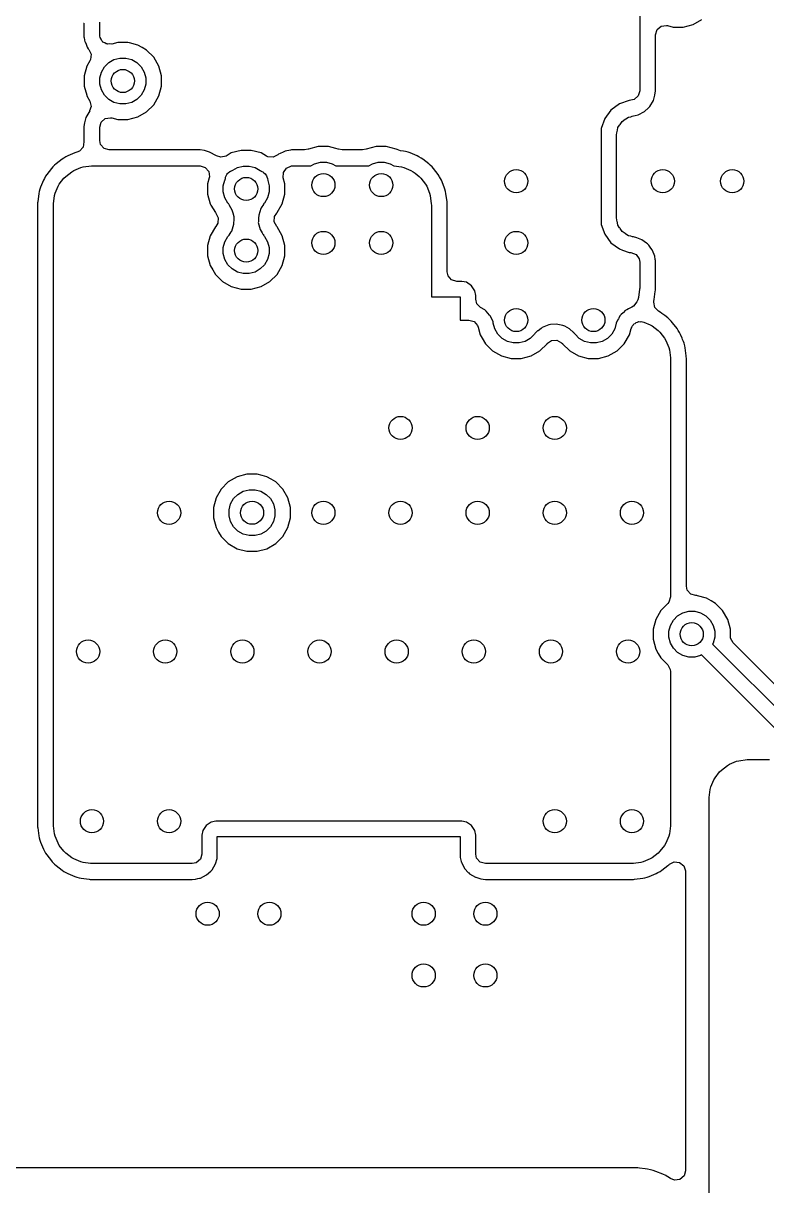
# Model space of a CAD drawing. Extents: x 2.65 to 6.49, y -4.64 to -1.62.
# Drawn here: x 4.65 to 5.029, y -3.296 to -2.703 of the extents above; entities that cross this region are included whole.
import ezdxf

# ---------------------------------------------------------------- set-up
doc = ezdxf.new("R2010")
doc.units = 0
doc.header["$MEASUREMENT"] = 0
doc.layers.add('BLACK', color=7, linetype='CONTINUOUS')

msp = doc.modelspace()

# ---------------------------------------------------------------- linework, layer by layer
at = {"layer": 'BLACK', "linetype": 'CONTINUOUS'}
for p, q in [((4.96457, -2.68771), (4.96457, -2.73728)), ((4.99186, -2.7034), (4.99635, -2.70081)), ((4.68075, -2.70268), (4.68082, -2.70283)), ((4.68082, -2.70283), (4.68089, -2.70363)), ((4.68089, -2.70363), (4.68089, -2.70869)), ((4.68898, -2.70869), (4.68898, -2.70224)), ((4.97266, -2.70869), (4.97343, -2.70606)), ((4.97343, -2.70606), (4.97551, -2.70425)), ((4.97551, -2.70425), (4.97823, -2.70386)), ((4.97823, -2.70386), (4.9788, -2.70398)), ((4.9788, -2.70398), (4.98166, -2.70474)), ((4.98166, -2.70474), (4.98166, -2.70474)), ((4.98166, -2.70474), (4.98685, -2.70474)), ((4.98685, -2.70474), (4.99186, -2.7034)), ((4.98685, -2.70474), (4.98685, -2.70474)), ((4.6809, -2.70919), (4.68088, -2.70924)), ((4.68088, -2.70924), (4.68089, -2.7093)), ((4.68089, -2.70869), (4.6809, -2.70912)), ((4.68089, -2.7093), (4.68093, -2.70971)), ((4.6809, -2.70912), (4.6809, -2.70919)), ((4.68093, -2.70971), (4.68093, -2.70975)), ((4.68093, -2.70975), (4.68093, -2.70975)), ((4.68093, -2.70975), (4.68094, -2.70976)), ((4.68094, -2.70976), (4.68102, -2.71018)), ((4.68102, -2.71018), (4.68117, -2.71121)), ((4.68117, -2.71121), (4.68126, -2.71146)), ((4.68126, -2.71146), (4.68148, -2.71206)), ((4.68148, -2.71206), (4.68157, -2.71245)), ((4.68157, -2.71245), (4.68165, -2.71262)), ((4.68165, -2.71262), (4.68169, -2.71261)), ((4.68169, -2.71261), (4.68203, -2.71354)), ((4.68901, -2.70927), (4.68898, -2.70869)), ((4.68908, -2.70944), (4.68901, -2.70927)), ((4.68917, -2.71006), (4.68908, -2.70944)), ((4.68971, -2.71089), (4.68917, -2.71006)), ((4.69009, -2.71179), (4.68971, -2.71089)), ((4.69044, -2.71203), (4.69009, -2.71179)), ((4.69066, -2.71238), (4.69044, -2.71203)), ((4.69156, -2.71278), (4.69066, -2.71238)), ((4.69819, -2.71258), (4.69512, -2.7134)), ((4.70338, -2.71258), (4.69819, -2.71258)), ((4.70415, -2.71278), (4.70338, -2.71258)), ((4.97266, -2.73728), (4.97266, -2.70869)), ((4.68203, -2.71354), (4.68203, -2.71354)), ((4.68203, -2.71354), (4.68237, -2.71444)), ((4.68237, -2.71444), (4.68244, -2.71458)), ((4.68244, -2.71458), (4.68264, -2.71494)), ((4.68264, -2.71494), (4.68266, -2.71498)), ((4.68266, -2.71498), (4.6831, -2.71586)), ((4.6831, -2.71586), (4.6831, -2.71586)), ((4.6831, -2.71586), (4.68336, -2.71614)), ((4.68336, -2.71614), (4.6846, -2.7186)), ((4.6846, -2.7186), (4.68431, -2.72133)), ((4.69237, -2.71334), (4.69156, -2.71278)), ((4.69279, -2.71335), (4.69237, -2.71334)), ((4.69316, -2.71352), (4.69279, -2.71335)), ((4.69414, -2.71338), (4.69316, -2.71352)), ((4.69512, -2.7134), (4.69414, -2.71338)), ((4.70839, -2.71392), (4.70415, -2.71278)), ((4.71064, -2.71522), (4.70839, -2.71392)), ((4.71289, -2.71652), (4.71064, -2.71522)), ((4.71656, -2.72018), (4.71289, -2.71652)), ((4.68402, -2.72191), (4.68243, -2.72468)), ((4.68431, -2.72133), (4.68402, -2.72191)), ((4.69142, -2.72509), (4.6936, -2.72291)), ((4.6936, -2.72291), (4.69627, -2.72137)), ((4.69627, -2.72137), (4.69925, -2.72057)), ((4.69925, -2.72057), (4.70233, -2.72057)), ((4.70233, -2.72057), (4.70531, -2.72137)), ((4.70531, -2.72137), (4.70798, -2.72291)), ((4.70798, -2.72291), (4.71016, -2.72509)), ((4.71915, -2.72468), (4.71656, -2.72018)), ((4.68243, -2.72468), (4.68108, -2.72969)), ((4.68108, -2.72969), (4.68108, -2.73488)), ((4.68243, -2.72468), (4.68243, -2.72468)), ((4.68243, -2.72468), (4.68243, -2.72468)), ((4.68243, -2.72468), (4.68243, -2.72468)), ((4.68908, -2.73074), (4.68988, -2.72776)), ((4.68988, -2.72776), (4.69142, -2.72509)), ((4.71016, -2.72509), (4.7117, -2.72776)), ((4.7117, -2.72776), (4.7125, -2.73074)), ((4.72049, -2.72969), (4.71915, -2.72468)), ((4.72049, -2.73488), (4.72049, -2.72969)), ((4.68108, -2.73488), (4.68234, -2.73956)), ((4.68908, -2.73383), (4.68908, -2.73074)), ((4.68988, -2.7368), (4.68908, -2.73383)), ((4.7125, -2.73383), (4.7117, -2.7368)), ((4.7125, -2.73074), (4.7125, -2.73383)), ((4.71915, -2.73989), (4.72049, -2.73488)), ((4.68234, -2.73956), (4.68243, -2.73989)), ((4.68243, -2.73989), (4.68243, -2.73989)), ((4.68243, -2.73989), (4.68397, -2.74257)), ((4.69142, -2.73947), (4.68988, -2.7368)), ((4.6936, -2.74165), (4.69142, -2.73947)), ((4.69627, -2.7432), (4.6936, -2.74165)), ((4.70798, -2.74165), (4.70531, -2.7432)), ((4.71016, -2.73947), (4.70798, -2.74165)), ((4.7117, -2.7368), (4.71016, -2.73947)), ((4.71656, -2.74438), (4.71915, -2.73989)), ((4.95926, -2.74222), (4.95422, -2.74398)), ((4.96014, -2.74214), (4.95926, -2.74222)), ((4.95926, -2.74222), (4.95926, -2.74222)), ((4.96171, -2.74172), (4.96014, -2.74214)), ((4.96379, -2.73992), (4.96171, -2.74172)), ((4.96457, -2.73728), (4.96379, -2.73992)), ((4.9698, -2.74534), (4.97155, -2.74219)), ((4.97155, -2.74219), (4.97233, -2.73956)), ((4.97233, -2.73956), (4.97266, -2.73728)), ((4.68392, -2.74751), (4.68199, -2.75096)), ((4.68462, -2.74525), (4.68385, -2.74748)), ((4.68385, -2.74748), (4.68392, -2.74751)), ((4.68397, -2.74257), (4.68462, -2.74525)), ((4.69925, -2.74399), (4.69627, -2.7432)), ((4.70233, -2.74399), (4.69925, -2.74399)), ((4.70531, -2.7432), (4.70233, -2.74399)), ((4.70839, -2.75065), (4.71289, -2.74805)), ((4.71289, -2.74805), (4.71656, -2.74438)), ((4.94992, -2.74716), (4.94674, -2.75146)), ((4.95422, -2.74398), (4.94992, -2.74716)), ((4.95422, -2.74398), (4.95422, -2.74398)), ((4.96383, -2.74952), (4.96701, -2.74783)), ((4.96701, -2.74783), (4.96909, -2.74603)), ((4.96909, -2.74603), (4.9698, -2.74534)), ((4.68121, -2.7536), (4.68093, -2.75558)), ((4.68199, -2.75096), (4.68121, -2.7536)), ((4.68121, -2.7536), (4.68121, -2.7536)), ((4.68121, -2.7536), (4.68121, -2.7536)), ((4.68199, -2.75096), (4.68199, -2.75096)), ((4.68898, -2.75588), (4.68975, -2.75324)), ((4.68975, -2.75324), (4.69183, -2.75144)), ((4.69183, -2.75144), (4.69455, -2.75105)), ((4.69455, -2.75105), (4.69512, -2.75116)), ((4.69512, -2.75116), (4.69819, -2.75199)), ((4.69819, -2.75199), (4.69819, -2.75199)), ((4.69819, -2.75199), (4.70338, -2.75199)), ((4.70338, -2.75199), (4.70839, -2.75065)), ((4.70338, -2.75199), (4.70338, -2.75199)), ((4.94674, -2.75146), (4.94497, -2.75651)), ((4.94674, -2.75146), (4.94674, -2.75146)), ((4.95461, -2.75443), (4.95564, -2.75288)), ((4.95564, -2.75288), (4.95718, -2.75185)), ((4.95718, -2.75185), (4.95745, -2.75166)), ((4.95745, -2.75166), (4.95758, -2.75159)), ((4.95758, -2.75159), (4.95883, -2.75075)), ((4.95883, -2.75075), (4.9601, -2.7505)), ((4.9601, -2.7505), (4.96069, -2.75029)), ((4.96069, -2.75029), (4.96144, -2.75009)), ((4.96144, -2.75009), (4.96223, -2.74995)), ((4.96223, -2.74995), (4.9638, -2.74953)), ((4.9638, -2.74953), (4.96383, -2.74952)), ((4.68093, -2.75558), (4.68089, -2.75588)), ((4.68089, -2.75588), (4.68089, -2.76262)), ((4.68898, -2.76262), (4.68898, -2.75588)), ((4.94497, -2.75651), (4.94486, -2.75771)), ((4.94486, -2.75771), (4.94486, -2.8043)), ((4.94497, -2.75651), (4.94497, -2.75651)), ((4.95276, -2.75984), (4.95296, -2.7588)), ((4.95276, -2.80217), (4.95276, -2.75984)), ((4.95296, -2.75878), (4.95323, -2.75742)), ((4.95296, -2.7588), (4.95296, -2.75878)), ((4.95323, -2.75742), (4.95325, -2.75735)), ((4.95325, -2.75735), (4.95351, -2.75608)), ((4.95351, -2.75608), (4.95434, -2.75482)), ((4.95434, -2.75482), (4.95441, -2.75469)), ((4.95441, -2.75469), (4.95461, -2.75443)), ((4.68097, -2.76342), (4.68048, -2.76613)), ((4.68089, -2.76262), (4.68097, -2.76342)), ((4.68942, -2.76465), (4.68898, -2.76262)), ((4.69122, -2.76673), (4.68942, -2.76465)), ((4.80056, -2.76573), (4.79554, -2.76707)), ((4.80574, -2.76573), (4.80056, -2.76573)), ((4.80946, -2.76673), (4.80574, -2.76573)), ((4.83008, -2.76573), (4.82507, -2.76707)), ((4.83527, -2.76573), (4.83008, -2.76573)), ((4.84028, -2.76707), (4.83527, -2.76573)), ((4.67064, -2.77161), (4.66976, -2.7722)), ((4.67174, -2.77098), (4.67064, -2.77161)), ((4.67175, -2.77098), (4.67174, -2.77098)), ((4.67269, -2.77051), (4.67175, -2.77098)), ((4.67625, -2.76903), (4.67269, -2.77051)), ((4.67726, -2.76869), (4.67625, -2.76903)), ((4.67738, -2.76866), (4.67726, -2.76869)), ((4.67726, -2.76869), (4.67726, -2.76869)), ((4.67861, -2.76814), (4.67738, -2.76866)), ((4.68048, -2.76613), (4.67861, -2.76814)), ((4.69386, -2.7675), (4.69122, -2.76673)), ((4.74018, -2.7675), (4.69386, -2.7675)), ((4.74246, -2.76783), (4.74018, -2.7675)), ((4.7451, -2.7686), (4.74246, -2.76783)), ((4.74246, -2.76783), (4.74246, -2.76783)), ((4.74246, -2.76783), (4.74246, -2.76783)), ((4.74855, -2.77053), (4.7451, -2.7686)), ((4.7451, -2.7686), (4.7451, -2.7686)), ((4.74859, -2.77046), (4.74855, -2.77053)), ((4.75082, -2.77124), (4.74859, -2.77046)), ((4.75349, -2.77059), (4.75082, -2.77124)), ((4.75617, -2.76904), (4.75349, -2.77059)), ((4.76119, -2.7677), (4.75617, -2.76904)), ((4.75617, -2.76904), (4.75617, -2.76904)), ((4.75617, -2.76904), (4.75617, -2.76904)), ((4.75617, -2.76904), (4.75617, -2.76904)), ((4.76637, -2.7677), (4.76119, -2.7677)), ((4.77139, -2.76904), (4.76637, -2.7677)), ((4.77415, -2.77063), (4.77139, -2.76904)), ((4.77139, -2.76904), (4.77139, -2.76904)), ((4.77473, -2.77092), (4.77415, -2.77063)), ((4.77746, -2.77121), (4.77473, -2.77092)), ((4.77992, -2.76997), (4.77746, -2.77121)), ((4.7802, -2.76972), (4.77992, -2.76997)), ((4.78022, -2.76971), (4.7802, -2.76972)), ((4.78108, -2.76927), (4.78022, -2.76971)), ((4.78264, -2.7686), (4.78108, -2.76927)), ((4.78108, -2.76927), (4.78108, -2.76927)), ((4.78108, -2.76927), (4.78108, -2.76927)), ((4.78361, -2.76819), (4.78264, -2.7686)), ((4.78632, -2.76755), (4.78361, -2.76819)), ((4.78361, -2.76819), (4.78361, -2.76819)), ((4.78361, -2.76819), (4.78361, -2.76819)), ((4.7869, -2.76751), (4.78632, -2.76755)), ((4.78735, -2.7675), (4.7869, -2.76751)), ((4.78738, -2.7675), (4.78735, -2.7675)), ((4.79354, -2.7675), (4.78738, -2.7675)), ((4.79541, -2.76713), (4.79354, -2.7675)), ((4.79554, -2.76707), (4.79541, -2.76713)), ((4.81076, -2.76707), (4.80946, -2.76673)), ((4.81089, -2.76713), (4.81076, -2.76707)), ((4.81276, -2.7675), (4.81089, -2.76713)), ((4.82307, -2.7675), (4.81276, -2.7675)), ((4.82493, -2.76713), (4.82307, -2.7675)), ((4.82507, -2.76707), (4.82493, -2.76713)), ((4.84075, -2.76734), (4.84028, -2.76707)), ((4.84028, -2.76707), (4.84028, -2.76707)), ((4.84028, -2.76707), (4.84028, -2.76707)), ((4.84028, -2.76707), (4.84028, -2.76707)), ((4.84255, -2.76795), (4.84075, -2.76734)), ((4.8441, -2.76816), (4.84255, -2.76795)), ((4.84513, -2.76836), (4.8441, -2.76816)), ((4.84636, -2.76869), (4.84513, -2.76836)), ((4.84637, -2.76869), (4.84636, -2.76869)), ((4.84737, -2.76903), (4.84637, -2.76869)), ((4.85093, -2.77051), (4.84737, -2.76903)), ((4.85188, -2.77097), (4.85093, -2.77051)), ((4.85093, -2.77051), (4.85093, -2.77051)), ((4.85188, -2.77098), (4.85188, -2.77097)), ((4.85298, -2.77161), (4.85188, -2.77098)), ((4.85386, -2.7722), (4.85298, -2.77161)), ((4.85298, -2.77161), (4.85298, -2.77161)), ((4.85298, -2.77161), (4.85298, -2.77161)), ((4.66431, -2.77694), (4.66196, -2.78)), ((4.66501, -2.77614), (4.66431, -2.77694)), ((4.66431, -2.77694), (4.66431, -2.77694)), ((4.66591, -2.77524), (4.66501, -2.77614)), ((4.6667, -2.77455), (4.66591, -2.77524)), ((4.66976, -2.7722), (4.6667, -2.77455)), ((4.6667, -2.77455), (4.6667, -2.77455)), ((4.66976, -2.7722), (4.66976, -2.7722)), ((4.67469, -2.77862), (4.67579, -2.77798)), ((4.67579, -2.77798), (4.67935, -2.77651)), ((4.67935, -2.77651), (4.68058, -2.77618)), ((4.68058, -2.77618), (4.68472, -2.77563)), ((4.68472, -2.77563), (4.68536, -2.77559)), ((4.68536, -2.77559), (4.74018, -2.77559)), ((4.74018, -2.77559), (4.74282, -2.77637)), ((4.74282, -2.77637), (4.74462, -2.77844)), ((4.75586, -2.77827), (4.75691, -2.77785)), ((4.75691, -2.77785), (4.75926, -2.77649)), ((4.75926, -2.77649), (4.76224, -2.77569)), ((4.76224, -2.77569), (4.76532, -2.77569)), ((4.76532, -2.77569), (4.7683, -2.77649)), ((4.7683, -2.77649), (4.77097, -2.77803)), ((4.78273, -2.77899), (4.78427, -2.77671)), ((4.78427, -2.77671), (4.7868, -2.77563)), ((4.7868, -2.77563), (4.78738, -2.77559)), ((4.78738, -2.77559), (4.79678, -2.77559)), ((4.79678, -2.77559), (4.79863, -2.77452)), ((4.79863, -2.77452), (4.80161, -2.77372)), ((4.80161, -2.77372), (4.80469, -2.77372)), ((4.80469, -2.77372), (4.80767, -2.77452)), ((4.80767, -2.77452), (4.80952, -2.77559)), ((4.80952, -2.77559), (4.8263, -2.77559)), ((4.8263, -2.77559), (4.82816, -2.77452)), ((4.82816, -2.77452), (4.83114, -2.77372)), ((4.83114, -2.77372), (4.83422, -2.77372)), ((4.83422, -2.77372), (4.8372, -2.77452)), ((4.8372, -2.77452), (4.83919, -2.77567)), ((4.83919, -2.77567), (4.84304, -2.77618)), ((4.84304, -2.77618), (4.84427, -2.77651)), ((4.84427, -2.77651), (4.84783, -2.77798)), ((4.84783, -2.77798), (4.84894, -2.77862)), ((4.85692, -2.77455), (4.85386, -2.7722)), ((4.85771, -2.77524), (4.85692, -2.77455)), ((4.85861, -2.77615), (4.85771, -2.77524)), ((4.85931, -2.77694), (4.85861, -2.77615)), ((4.86166, -2.78), (4.85931, -2.77694)), ((4.66027, -2.78293), (4.6588, -2.78649)), ((4.66074, -2.78198), (4.66027, -2.78293)), ((4.66138, -2.78088), (4.66074, -2.78198)), ((4.66196, -2.78), (4.66138, -2.78088)), ((4.66838, -2.78492), (4.67073, -2.78187)), ((4.67073, -2.78187), (4.67163, -2.78097)), ((4.67163, -2.78097), (4.67469, -2.77862)), ((4.7449, -2.78174), (4.74407, -2.78481)), ((4.74462, -2.77844), (4.74501, -2.78117)), ((4.74501, -2.78117), (4.7449, -2.78174)), ((4.75207, -2.78586), (4.75287, -2.78288)), ((4.75287, -2.78288), (4.75294, -2.78275)), ((4.75294, -2.78275), (4.75295, -2.78259)), ((4.75295, -2.78259), (4.75313, -2.78204)), ((4.75312, -2.78145), (4.75355, -2.78076)), ((4.75313, -2.78204), (4.75312, -2.78145)), ((4.75355, -2.78076), (4.7538, -2.77998)), ((4.7538, -2.77998), (4.75428, -2.77957)), ((4.75428, -2.77957), (4.75456, -2.77911)), ((4.75456, -2.77911), (4.75548, -2.77854)), ((4.75548, -2.77854), (4.75571, -2.77834)), ((4.75571, -2.77834), (4.75586, -2.77827)), ((4.77097, -2.77803), (4.77108, -2.77814)), ((4.77108, -2.77814), (4.77116, -2.77818)), ((4.77116, -2.77818), (4.77117, -2.77818)), ((4.77117, -2.77818), (4.77118, -2.77819)), ((4.77118, -2.77819), (4.77136, -2.77826)), ((4.77136, -2.77826), (4.77134, -2.77829)), ((4.77134, -2.77829), (4.77168, -2.77851)), ((4.77168, -2.77851), (4.77226, -2.77865)), ((4.77226, -2.77865), (4.77281, -2.77923)), ((4.77281, -2.77923), (4.77349, -2.77966)), ((4.77349, -2.77966), (4.77377, -2.78024)), ((4.77377, -2.78024), (4.77416, -2.78064)), ((4.77416, -2.78064), (4.77447, -2.78168)), ((4.77447, -2.78168), (4.77461, -2.78196)), ((4.77461, -2.78196), (4.77464, -2.78212)), ((4.77464, -2.78212), (4.77477, -2.78316)), ((4.77477, -2.78316), (4.77549, -2.78586)), ((4.78266, -2.78174), (4.78273, -2.77899)), ((4.78348, -2.78481), (4.78266, -2.78174)), ((4.84894, -2.77862), (4.84994, -2.77939)), ((4.84994, -2.77939), (4.85199, -2.78096)), ((4.85199, -2.78096), (4.85289, -2.78187)), ((4.85289, -2.78187), (4.85524, -2.78492)), ((4.86225, -2.78088), (4.86166, -2.78)), ((4.86166, -2.78), (4.86166, -2.78)), ((4.86246, -2.78125), (4.86225, -2.78088)), ((4.86288, -2.78198), (4.86246, -2.78125)), ((4.86335, -2.78293), (4.86288, -2.78198)), ((4.86288, -2.78198), (4.86288, -2.78198)), ((4.86288, -2.78198), (4.86288, -2.78198)), ((4.86483, -2.78649), (4.86335, -2.78293)), ((4.86335, -2.78293), (4.86335, -2.78293)), ((4.65792, -2.78976), (4.65737, -2.7939)), ((4.65813, -2.78872), (4.65792, -2.78976)), ((4.65792, -2.78976), (4.65792, -2.78976)), ((4.65846, -2.78749), (4.65813, -2.78872)), ((4.65813, -2.78872), (4.65813, -2.78872)), ((4.6588, -2.78649), (4.65846, -2.78749)), ((4.66594, -2.79082), (4.66627, -2.78959)), ((4.66627, -2.78959), (4.66775, -2.78603)), ((4.66775, -2.78603), (4.66838, -2.78492)), ((4.74407, -2.78481), (4.74407, -2.79)), ((4.75207, -2.78894), (4.75207, -2.78586)), ((4.75287, -2.79192), (4.75207, -2.78894)), ((4.77549, -2.78894), (4.77469, -2.79192)), ((4.77549, -2.78586), (4.77549, -2.78894)), ((4.78348, -2.79), (4.78348, -2.78481)), ((4.85524, -2.78492), (4.85588, -2.78603)), ((4.85588, -2.78603), (4.85735, -2.78959)), ((4.85735, -2.78959), (4.85768, -2.79082)), ((4.86517, -2.78749), (4.86483, -2.78649)), ((4.86483, -2.78649), (4.86483, -2.78649)), ((4.8655, -2.78872), (4.86517, -2.78749)), ((4.8657, -2.78976), (4.8655, -2.78872)), ((4.86625, -2.7939), (4.8657, -2.78976)), ((4.65728, -2.79507), (4.65726, -2.7956)), ((4.65726, -2.7956), (4.65726, -2.95119)), ((4.65732, -2.79443), (4.65728, -2.79507)), ((4.65736, -2.79406), (4.65732, -2.79443)), ((4.65737, -2.7939), (4.65736, -2.79406)), ((4.66535, -2.7956), (4.6654, -2.79496)), ((4.66535, -2.95012), (4.66535, -2.7956)), ((4.6654, -2.79496), (4.66594, -2.79082)), ((4.66594, -2.79082), (4.66594, -2.79082)), ((4.74407, -2.79), (4.74542, -2.79501)), ((4.74542, -2.79501), (4.74576, -2.7956)), ((4.74576, -2.7956), (4.74801, -2.7995)), ((4.75441, -2.79459), (4.75287, -2.79192)), ((4.75467, -2.79485), (4.75441, -2.79459)), ((4.75481, -2.7951), (4.75467, -2.79485)), ((4.75513, -2.79558), (4.75481, -2.7951)), ((4.75519, -2.79566), (4.75513, -2.79558)), ((4.75531, -2.79582), (4.75519, -2.79566)), ((4.77254, -2.79532), (4.77142, -2.79707)), ((4.77256, -2.7953), (4.77254, -2.79532)), ((4.7726, -2.79524), (4.77256, -2.7953)), ((4.77262, -2.79522), (4.7726, -2.79524)), ((4.77283, -2.79491), (4.77262, -2.79522)), ((4.77262, -2.79522), (4.77262, -2.79522)), ((4.77315, -2.79459), (4.77283, -2.79491)), ((4.77469, -2.79192), (4.77315, -2.79459)), ((4.77955, -2.7995), (4.78214, -2.79501)), ((4.78214, -2.79501), (4.78348, -2.79)), ((4.85768, -2.79082), (4.85823, -2.79496)), ((4.85823, -2.79496), (4.85827, -2.7956)), ((4.85827, -2.7956), (4.85827, -2.84252)), ((4.8663, -2.79443), (4.86625, -2.7939)), ((4.86634, -2.79507), (4.8663, -2.79443)), ((4.86636, -2.7956), (4.86634, -2.79507)), ((4.86636, -2.82974), (4.86636, -2.7956)), ((4.86636, -2.7956), (4.86636, -2.7956)), ((4.74801, -2.7995), (4.74801, -2.7995)), ((4.74801, -2.7995), (4.74821, -2.7997)), ((4.74821, -2.7997), (4.74953, -2.80211)), ((4.75663, -2.79823), (4.75531, -2.79582)), ((4.75706, -2.79976), (4.75663, -2.79823)), ((4.75663, -2.79823), (4.75663, -2.79823)), ((4.75663, -2.79823), (4.75663, -2.79823)), ((4.75761, -2.8017), (4.75706, -2.79976)), ((4.7576, -2.80269), (4.75761, -2.8017)), ((4.77016, -2.80087), (4.77006, -2.80227)), ((4.77121, -2.79742), (4.77016, -2.80087)), ((4.77142, -2.79707), (4.77121, -2.79742)), ((4.77121, -2.79742), (4.77121, -2.79742)), ((4.77803, -2.80419), (4.77823, -2.80144)), ((4.77823, -2.80144), (4.77935, -2.7997)), ((4.77935, -2.7997), (4.77955, -2.7995)), ((4.74801, -2.8068), (4.74542, -2.81129)), ((4.74821, -2.8066), (4.74801, -2.8068)), ((4.74801, -2.8068), (4.74801, -2.8068)), ((4.74933, -2.80486), (4.74821, -2.8066)), ((4.74953, -2.80211), (4.74933, -2.80486)), ((4.75635, -2.80888), (4.7574, -2.80543)), ((4.7574, -2.80543), (4.7576, -2.80269)), ((4.76996, -2.80421), (4.76995, -2.8046)), ((4.76995, -2.8046), (4.77093, -2.80806)), ((4.77006, -2.80227), (4.76996, -2.80361)), ((4.76996, -2.80361), (4.76996, -2.80421)), ((4.77935, -2.8066), (4.77803, -2.80419)), ((4.77955, -2.8068), (4.77935, -2.8066)), ((4.78214, -2.81129), (4.77955, -2.8068)), ((4.94486, -2.8043), (4.94497, -2.8055)), ((4.94497, -2.8055), (4.94497, -2.8055)), ((4.94497, -2.8055), (4.94674, -2.81055)), ((4.95316, -2.80421), (4.95276, -2.80217)), ((4.95323, -2.80459), (4.95316, -2.80421)), ((4.95325, -2.80466), (4.95323, -2.80459)), ((4.95351, -2.80593), (4.95325, -2.80466)), ((4.95434, -2.80718), (4.95351, -2.80593)), ((4.95441, -2.80732), (4.95434, -2.80718)), ((4.95461, -2.80758), (4.95441, -2.80732)), ((4.95564, -2.80913), (4.95461, -2.80758)), ((4.74542, -2.81129), (4.74407, -2.8163)), ((4.75287, -2.81438), (4.75441, -2.81171)), ((4.75441, -2.81171), (4.75473, -2.81139)), ((4.75473, -2.81139), (4.75494, -2.81108)), ((4.75494, -2.81108), (4.75496, -2.81105)), ((4.75494, -2.81108), (4.75494, -2.81108)), ((4.75496, -2.81105), (4.755, -2.811)), ((4.755, -2.811), (4.75502, -2.81098)), ((4.75502, -2.81098), (4.75614, -2.80923)), ((4.75614, -2.80923), (4.75624, -2.80906)), ((4.75624, -2.80906), (4.75635, -2.80888)), ((4.77093, -2.80806), (4.77093, -2.80806)), ((4.77093, -2.80806), (4.77093, -2.80806)), ((4.77093, -2.80806), (4.77187, -2.80978)), ((4.77187, -2.80978), (4.77225, -2.81048)), ((4.77225, -2.81048), (4.77243, -2.81072)), ((4.77243, -2.81072), (4.77275, -2.8112)), ((4.77275, -2.8112), (4.77289, -2.81145)), ((4.77289, -2.81145), (4.77315, -2.81171)), ((4.77315, -2.81171), (4.77469, -2.81438)), ((4.78348, -2.8163), (4.78214, -2.81129)), ((4.94674, -2.81055), (4.94674, -2.81055)), ((4.94674, -2.81055), (4.94992, -2.81485)), ((4.95719, -2.81016), (4.95564, -2.80913)), ((4.95745, -2.81035), (4.95719, -2.81016)), ((4.95758, -2.81042), (4.95745, -2.81035)), ((4.95883, -2.81126), (4.95758, -2.81042)), ((4.9601, -2.81151), (4.95883, -2.81126)), ((4.96092, -2.8118), (4.9601, -2.81151)), ((4.96139, -2.81193), (4.96092, -2.8118)), ((4.96313, -2.81236), (4.96139, -2.81193)), ((4.96314, -2.81236), (4.96313, -2.81236)), ((4.96569, -2.81337), (4.96314, -2.81236)), ((4.96314, -2.81236), (4.96314, -2.81236)), ((4.9681, -2.81504), (4.96569, -2.81337)), ((4.74407, -2.8163), (4.74407, -2.82149)), ((4.75207, -2.81736), (4.75287, -2.81438)), ((4.75207, -2.82044), (4.75207, -2.81736)), ((4.77469, -2.81438), (4.77549, -2.81736)), ((4.77549, -2.81736), (4.77549, -2.82044)), ((4.78348, -2.82149), (4.78348, -2.8163)), ((4.94992, -2.81485), (4.95422, -2.81802)), ((4.95422, -2.81802), (4.95582, -2.81859)), ((4.95582, -2.81859), (4.95926, -2.81979)), ((4.96865, -2.81542), (4.9681, -2.81504)), ((4.96928, -2.81619), (4.96865, -2.81542)), ((4.97027, -2.81757), (4.96928, -2.81619)), ((4.97088, -2.81842), (4.97027, -2.81757)), ((4.97189, -2.82085), (4.97088, -2.81842)), ((4.74407, -2.82149), (4.74542, -2.8265)), ((4.75287, -2.82342), (4.75207, -2.82044)), ((4.75441, -2.82609), (4.75287, -2.82342)), ((4.77469, -2.82342), (4.77315, -2.82609)), ((4.77549, -2.82044), (4.77469, -2.82342)), ((4.78214, -2.8265), (4.78348, -2.82149)), ((4.95926, -2.81979), (4.95926, -2.81979)), ((4.95926, -2.81979), (4.95926, -2.81979)), ((4.95926, -2.81979), (4.96014, -2.81987)), ((4.96014, -2.81987), (4.9627, -2.82089)), ((4.9627, -2.82089), (4.9643, -2.82313)), ((4.9643, -2.82313), (4.96457, -2.82473)), ((4.96457, -2.82473), (4.96457, -2.83798)), ((4.97227, -2.82175), (4.97189, -2.82085)), ((4.97227, -2.82178), (4.97227, -2.82175)), ((4.97254, -2.82338), (4.97227, -2.82178)), ((4.97259, -2.82394), (4.97254, -2.82338)), ((4.97266, -2.82473), (4.97259, -2.82394)), ((4.97266, -2.83798), (4.97266, -2.82473)), ((4.97266, -2.82473), (4.97266, -2.82473)), ((4.97266, -2.82473), (4.97266, -2.82473)), ((4.74542, -2.8265), (4.74671, -2.82875)), ((4.74671, -2.82875), (4.74801, -2.831)), ((4.74801, -2.831), (4.75168, -2.83467)), ((4.75659, -2.82827), (4.75441, -2.82609)), ((4.75926, -2.82981), (4.75659, -2.82827)), ((4.76224, -2.83061), (4.75926, -2.82981)), ((4.76532, -2.83061), (4.76224, -2.83061)), ((4.7683, -2.82981), (4.76532, -2.83061)), ((4.77097, -2.82827), (4.7683, -2.82981)), ((4.77315, -2.82609), (4.77097, -2.82827)), ((4.77588, -2.83467), (4.77955, -2.831)), ((4.77955, -2.831), (4.78214, -2.8265)), ((4.8668, -2.83177), (4.86636, -2.82974)), ((4.75168, -2.83467), (4.75617, -2.83726)), ((4.75617, -2.83726), (4.76119, -2.8386)), ((4.76637, -2.8386), (4.77139, -2.83726)), ((4.77139, -2.83726), (4.77588, -2.83467)), ((4.8686, -2.83385), (4.8668, -2.83177)), ((4.87124, -2.83463), (4.8686, -2.83385)), ((4.87381, -2.83463), (4.87124, -2.83463)), ((4.87611, -2.83508), (4.87381, -2.83463)), ((4.87381, -2.83463), (4.87381, -2.83463)), ((4.87872, -2.83683), (4.87611, -2.83508)), ((4.87611, -2.83508), (4.87611, -2.83508)), ((4.88047, -2.83944), (4.87872, -2.83683)), ((4.76119, -2.8386), (4.76119, -2.8386)), ((4.76119, -2.8386), (4.76637, -2.8386)), ((4.76637, -2.8386), (4.76637, -2.8386)), ((4.85827, -2.84252), (4.87303, -2.84252)), ((4.87303, -2.84252), (4.87303, -2.85433)), ((4.88093, -2.84174), (4.88047, -2.83944)), ((4.88047, -2.83944), (4.88047, -2.83944)), ((4.88093, -2.84368), (4.88093, -2.84174)), ((4.88093, -2.84174), (4.88093, -2.84174)), ((4.96398, -2.84276), (4.96365, -2.84399)), ((4.96453, -2.83862), (4.96398, -2.84276)), ((4.96457, -2.83798), (4.96453, -2.83862)), ((4.972, -2.84382), (4.97255, -2.83968)), ((4.97255, -2.83968), (4.9726, -2.83915)), ((4.9726, -2.83915), (4.97264, -2.83851)), ((4.97264, -2.83851), (4.97266, -2.83798)), ((4.8815, -2.84598), (4.88093, -2.84368)), ((4.88342, -2.84794), (4.8815, -2.84598)), ((4.88549, -2.8491), (4.88342, -2.84794)), ((4.88618, -2.84981), (4.88549, -2.8491)), ((4.88549, -2.8491), (4.88549, -2.8491)), ((4.88549, -2.8491), (4.88549, -2.8491)), ((4.95808, -2.84905), (4.95721, -2.84954)), ((4.95891, -2.84865), (4.95808, -2.84905)), ((4.95808, -2.84905), (4.95808, -2.84905)), ((4.95922, -2.84848), (4.95891, -2.84865)), ((4.96031, -2.84785), (4.95922, -2.84848)), ((4.9605, -2.84777), (4.96031, -2.84785)), ((4.96146, -2.84726), (4.9605, -2.84777)), ((4.96319, -2.84511), (4.96146, -2.84726)), ((4.96365, -2.84399), (4.96319, -2.84511)), ((4.97176, -2.84517), (4.97183, -2.84468)), ((4.97228, -2.84787), (4.97176, -2.84517)), ((4.97183, -2.84468), (4.972, -2.84382)), ((4.972, -2.84382), (4.972, -2.84382)), ((4.972, -2.84382), (4.972, -2.84382)), ((4.97418, -2.84986), (4.97228, -2.84787)), ((4.87303, -2.85433), (4.87743, -2.85433)), ((4.87743, -2.85433), (4.88007, -2.85511)), ((4.88007, -2.85511), (4.88187, -2.85718)), ((4.88798, -2.85189), (4.88618, -2.84981)), ((4.88618, -2.84981), (4.88618, -2.84981)), ((4.88819, -2.85225), (4.88798, -2.85189)), ((4.88798, -2.85189), (4.88798, -2.85189)), ((4.88798, -2.85189), (4.88798, -2.85189)), ((4.88948, -2.85445), (4.88819, -2.85225)), ((4.88976, -2.85521), (4.88948, -2.85445)), ((4.88948, -2.85445), (4.88948, -2.85445)), ((4.95327, -2.85447), (4.95263, -2.85596)), ((4.95375, -2.85368), (4.95327, -2.85447)), ((4.95327, -2.85447), (4.95327, -2.85447)), ((4.95393, -2.85337), (4.95375, -2.85368)), ((4.9545, -2.85225), (4.95393, -2.85337)), ((4.95518, -2.85153), (4.9545, -2.85225)), ((4.9545, -2.85225), (4.9545, -2.85225)), ((4.95608, -2.85069), (4.95518, -2.85153)), ((4.95626, -2.85052), (4.95608, -2.85069)), ((4.95721, -2.84954), (4.95626, -2.85052)), ((4.95721, -2.84954), (4.95721, -2.84954)), ((4.96343, -2.85545), (4.96409, -2.85513)), ((4.96409, -2.85513), (4.96477, -2.85521)), ((4.96477, -2.85521), (4.96542, -2.85509)), ((4.96542, -2.85509), (4.96676, -2.85543)), ((4.97503, -2.85035), (4.97418, -2.84986)), ((4.97591, -2.85094), (4.97503, -2.85035)), ((4.97741, -2.85209), (4.97591, -2.85094)), ((4.97896, -2.85329), (4.97741, -2.85209)), ((4.97976, -2.85398), (4.97896, -2.85329)), ((4.97896, -2.85329), (4.97896, -2.85329)), ((4.97896, -2.85329), (4.97896, -2.85329)), ((4.98066, -2.85489), (4.97976, -2.85398)), ((4.98136, -2.85568), (4.98066, -2.85489)), ((4.88187, -2.85718), (4.88214, -2.85795)), ((4.88214, -2.85795), (4.88321, -2.86194)), ((4.88986, -2.85555), (4.88976, -2.85521)), ((4.88976, -2.85521), (4.88976, -2.85521)), ((4.88976, -2.85521), (4.88976, -2.85521)), ((4.88986, -2.85587), (4.88986, -2.85555)), ((4.89066, -2.85885), (4.88986, -2.85587)), ((4.8922, -2.86152), (4.89066, -2.85885)), ((4.91172, -2.86061), (4.91113, -2.8612)), ((4.91192, -2.86039), (4.91172, -2.86061)), ((4.91197, -2.86029), (4.91192, -2.86039)), ((4.91243, -2.8599), (4.91197, -2.86029)), ((4.91248, -2.85985), (4.91243, -2.8599)), ((4.91271, -2.85977), (4.91248, -2.85985)), ((4.91429, -2.85861), (4.91271, -2.85977)), ((4.91484, -2.85822), (4.91429, -2.85861)), ((4.91429, -2.85861), (4.91429, -2.85861)), ((4.91814, -2.85679), (4.91484, -2.85822)), ((4.91484, -2.85822), (4.91484, -2.85822)), ((4.91815, -2.85679), (4.91814, -2.85679)), ((4.91913, -2.85667), (4.91815, -2.85679)), ((4.92187, -2.85651), (4.91913, -2.85667)), ((4.91913, -2.85667), (4.91913, -2.85667)), ((4.91913, -2.85667), (4.91913, -2.85667)), ((4.92543, -2.8571), (4.92187, -2.85651)), ((4.92632, -2.85753), (4.92543, -2.8571)), ((4.92871, -2.85888), (4.92632, -2.85753)), ((4.93087, -2.86063), (4.92871, -2.85888)), ((4.92871, -2.85888), (4.92871, -2.85888)), ((4.92871, -2.85888), (4.92871, -2.85888)), ((4.93097, -2.86076), (4.93087, -2.86063)), ((4.93103, -2.86082), (4.93097, -2.86076)), ((4.93127, -2.86108), (4.93103, -2.86082)), ((4.93139, -2.8612), (4.93127, -2.86108)), ((4.95186, -2.85885), (4.95032, -2.86152)), ((4.95263, -2.85596), (4.95186, -2.85885)), ((4.95931, -2.86194), (4.96018, -2.85868)), ((4.96018, -2.85868), (4.96053, -2.8581)), ((4.96053, -2.8581), (4.9607, -2.85745)), ((4.9607, -2.85745), (4.96123, -2.85695)), ((4.96123, -2.85695), (4.96161, -2.85633)), ((4.96161, -2.85633), (4.96222, -2.85604)), ((4.96222, -2.85604), (4.96271, -2.85558)), ((4.96271, -2.85558), (4.96343, -2.85545)), ((4.96676, -2.85543), (4.96988, -2.85672)), ((4.96988, -2.85672), (4.97098, -2.85736)), ((4.97098, -2.85736), (4.97404, -2.85971)), ((4.97404, -2.85971), (4.97494, -2.86061)), ((4.97494, -2.86061), (4.97729, -2.86366)), ((4.98371, -2.85874), (4.98136, -2.85568)), ((4.98429, -2.85962), (4.98371, -2.85874)), ((4.98493, -2.86072), (4.98429, -2.85962)), ((4.9854, -2.86167), (4.98493, -2.86072)), ((4.98493, -2.86072), (4.98493, -2.86072)), ((4.98493, -2.86072), (4.98493, -2.86072)), ((4.88321, -2.86194), (4.88421, -2.86366)), ((4.88421, -2.86366), (4.88581, -2.86643)), ((4.88581, -2.86643), (4.88948, -2.8701)), ((4.89438, -2.8637), (4.8922, -2.86152)), ((4.89705, -2.86524), (4.89438, -2.8637)), ((4.90003, -2.86604), (4.89705, -2.86524)), ((4.90312, -2.86604), (4.90003, -2.86604)), ((4.90609, -2.86524), (4.90312, -2.86604)), ((4.90876, -2.8637), (4.90609, -2.86524)), ((4.91095, -2.86152), (4.90876, -2.8637)), ((4.91113, -2.8612), (4.91095, -2.86152)), ((4.91367, -2.8701), (4.91734, -2.86643)), ((4.91734, -2.86643), (4.91739, -2.86637)), ((4.91734, -2.86643), (4.91734, -2.86643)), ((4.91739, -2.86637), (4.91744, -2.86634)), ((4.91744, -2.86634), (4.91757, -2.8662)), ((4.91757, -2.8662), (4.91759, -2.86622)), ((4.91759, -2.86622), (4.91961, -2.86475)), ((4.91961, -2.86475), (4.92235, -2.86459)), ((4.92235, -2.86459), (4.92475, -2.86593)), ((4.92475, -2.86593), (4.92513, -2.86637)), ((4.92513, -2.86637), (4.92518, -2.86643)), ((4.92518, -2.86643), (4.92518, -2.86643)), ((4.92518, -2.86643), (4.92885, -2.8701)), ((4.93157, -2.86152), (4.93139, -2.8612)), ((4.93375, -2.8637), (4.93157, -2.86152)), ((4.93642, -2.86524), (4.93375, -2.8637)), ((4.9394, -2.86604), (4.93642, -2.86524)), ((4.94249, -2.86604), (4.9394, -2.86604)), ((4.94546, -2.86524), (4.94249, -2.86604)), ((4.94813, -2.8637), (4.94546, -2.86524)), ((4.95032, -2.86152), (4.94813, -2.8637)), ((4.95304, -2.8701), (4.95671, -2.86643)), ((4.95671, -2.86643), (4.95931, -2.86194)), ((4.97729, -2.86366), (4.97792, -2.86477)), ((4.97792, -2.86477), (4.9794, -2.86833)), ((4.98618, -2.86355), (4.9854, -2.86167)), ((4.9854, -2.86167), (4.9854, -2.86167)), ((4.98644, -2.86419), (4.98618, -2.86355)), ((4.98687, -2.86523), (4.98644, -2.86419)), ((4.98721, -2.86623), (4.98687, -2.86523)), ((4.98754, -2.86746), (4.98721, -2.86623)), ((4.88948, -2.8701), (4.89397, -2.87269)), ((4.89397, -2.87269), (4.89898, -2.87404)), ((4.90417, -2.87404), (4.90918, -2.87269)), ((4.90918, -2.87269), (4.91367, -2.8701)), ((4.92885, -2.8701), (4.93334, -2.87269)), ((4.93334, -2.87269), (4.93835, -2.87404)), ((4.94354, -2.87404), (4.94855, -2.87269)), ((4.94855, -2.87269), (4.95304, -2.8701)), ((4.9794, -2.86833), (4.97973, -2.86956)), ((4.97973, -2.86956), (4.98027, -2.8737)), ((4.98775, -2.8685), (4.98754, -2.86746)), ((4.98829, -2.87264), (4.98775, -2.8685)), ((4.98835, -2.87317), (4.98829, -2.87264)), ((4.89898, -2.87404), (4.89898, -2.87404)), ((4.89898, -2.87404), (4.90417, -2.87404)), ((4.90417, -2.87404), (4.90417, -2.87404)), ((4.93835, -2.87404), (4.93835, -2.87404)), ((4.93835, -2.87404), (4.94354, -2.87404)), ((4.94354, -2.87404), (4.94354, -2.87404)), ((4.98027, -2.8737), (4.98031, -2.87434)), ((4.98031, -2.87434), (4.98031, -2.9957)), ((4.98839, -2.87381), (4.98835, -2.87317)), ((4.98841, -2.87434), (4.98839, -2.87381)), ((4.98841, -2.96767), (4.98841, -2.87434)), ((4.98841, -2.87434), (4.98841, -2.87434)), ((4.75463, -2.93695), (4.75096, -2.94062)), ((4.75913, -2.93435), (4.75463, -2.93695)), ((4.75463, -2.93695), (4.75463, -2.93695)), ((4.76414, -2.93301), (4.75913, -2.93435)), ((4.76933, -2.93301), (4.76414, -2.93301)), ((4.77183, -2.93368), (4.76933, -2.93301)), ((4.77434, -2.93435), (4.77183, -2.93368)), ((4.77658, -2.93565), (4.77434, -2.93435)), ((4.77883, -2.93695), (4.77658, -2.93565)), ((4.7825, -2.94062), (4.77883, -2.93695)), ((4.75096, -2.94062), (4.74837, -2.94511)), ((4.75096, -2.94062), (4.75096, -2.94062)), ((4.75736, -2.94553), (4.75954, -2.94335)), ((4.75954, -2.94335), (4.76221, -2.9418)), ((4.76221, -2.9418), (4.76519, -2.94101)), ((4.76519, -2.94101), (4.76827, -2.94101)), ((4.76827, -2.94101), (4.77125, -2.9418)), ((4.77125, -2.9418), (4.77392, -2.94335)), ((4.77392, -2.94335), (4.7761, -2.94553)), ((4.78509, -2.94511), (4.7825, -2.94062)), ((4.74837, -2.94511), (4.74703, -2.95012)), ((4.75502, -2.95117), (4.75582, -2.9482)), ((4.75582, -2.9482), (4.75736, -2.94553)), ((4.7761, -2.94553), (4.77764, -2.9482)), ((4.77764, -2.9482), (4.77844, -2.95117)), ((4.78644, -2.95012), (4.78509, -2.94511)), ((4.65726, -2.95119), (4.65726, -3.11188)), ((4.66535, -3.11188), (4.66535, -2.95012)), ((4.74703, -2.95012), (4.74703, -2.95531)), ((4.74703, -2.95531), (4.74837, -2.96032)), ((4.75502, -2.95426), (4.75502, -2.95117)), ((4.75582, -2.95724), (4.75502, -2.95426)), ((4.77844, -2.95426), (4.77764, -2.95724)), ((4.77844, -2.95117), (4.77844, -2.95426)), ((4.78509, -2.96032), (4.78644, -2.95531)), ((4.78644, -2.95531), (4.78644, -2.95012)), ((4.74837, -2.96032), (4.74967, -2.96257)), ((4.75736, -2.95991), (4.75582, -2.95724)), ((4.75954, -2.96209), (4.75736, -2.95991)), ((4.7761, -2.95991), (4.77392, -2.96209)), ((4.77764, -2.95724), (4.7761, -2.95991)), ((4.7825, -2.96482), (4.78509, -2.96032)), ((4.74967, -2.96257), (4.75096, -2.96482)), ((4.75096, -2.96482), (4.75463, -2.96848)), ((4.76221, -2.96363), (4.75954, -2.96209)), ((4.76519, -2.96443), (4.76221, -2.96363)), ((4.76827, -2.96443), (4.76519, -2.96443)), ((4.77125, -2.96363), (4.76827, -2.96443)), ((4.77392, -2.96209), (4.77125, -2.96363)), ((4.77883, -2.96848), (4.7825, -2.96482)), ((4.98841, -2.99018), (4.98841, -2.96767)), ((4.75463, -2.96848), (4.75913, -2.97108)), ((4.75913, -2.97108), (4.76414, -2.97242)), ((4.76414, -2.97242), (4.76414, -2.97242)), ((4.76414, -2.97242), (4.76933, -2.97242)), ((4.76933, -2.97242), (4.77434, -2.97108)), ((4.76933, -2.97242), (4.76933, -2.97242)), ((4.77434, -2.97108), (4.77883, -2.96848)), ((4.98885, -2.99221), (4.98841, -2.99018)), ((4.98031, -2.9957), (4.97954, -2.99834)), ((4.99065, -2.99428), (4.98885, -2.99221)), ((4.99329, -2.99506), (4.99065, -2.99428)), ((4.99374, -2.99506), (4.99329, -2.99506)), ((4.99406, -2.99515), (4.99374, -2.99506)), ((4.99875, -2.9964), (4.99406, -2.99515)), ((5.00099, -2.9977), (4.99875, -2.9964)), ((4.97537, -3.00266), (4.97278, -3.00716)), ((4.97889, -2.99915), (4.97537, -3.00266)), ((4.97954, -2.99834), (4.97889, -2.99915)), ((4.98662, -3.00385), (4.9896, -3.00305)), ((4.9896, -3.00305), (4.99268, -3.00305)), ((4.99268, -3.00305), (4.99566, -3.00385)), ((5.00324, -2.999), (5.00099, -2.9977)), ((5.00691, -3.00266), (5.00324, -2.999)), ((5.0095, -3.00716), (5.00691, -3.00266)), ((4.97278, -3.00716), (4.97144, -3.01217)), ((4.98023, -3.01024), (4.98177, -3.00757)), ((4.98177, -3.00757), (4.98395, -3.00539)), ((4.98395, -3.00539), (4.98662, -3.00385)), ((4.99566, -3.00385), (4.99833, -3.00539)), ((4.99833, -3.00539), (5.00051, -3.00757)), ((5.00051, -3.00757), (5.00205, -3.01024)), ((5.01085, -3.01217), (5.0095, -3.00716)), ((4.97144, -3.01217), (4.97144, -3.01736)), ((4.97943, -3.01322), (4.98023, -3.01024)), ((4.97943, -3.01631), (4.97943, -3.01322)), ((5.00205, -3.01024), (5.00285, -3.01322)), ((5.00285, -3.01322), (5.00285, -3.01631)), ((5.01085, -3.01572), (5.01085, -3.01217)), ((5.01085, -3.01217), (5.01085, -3.01217)), ((4.97144, -3.01736), (4.97211, -3.01986)), ((4.97211, -3.01986), (4.97278, -3.02237)), ((4.98023, -3.01928), (4.97943, -3.01631)), ((4.98177, -3.02195), (4.98023, -3.01928)), ((5.00205, -3.01928), (5.00175, -3.01981)), ((5.00175, -3.01981), (5.05675, -3.0748)), ((5.00285, -3.01631), (5.00205, -3.01928)), ((5.01096, -3.01675), (5.01085, -3.01572)), ((5.01228, -3.01917), (5.01096, -3.01675)), ((5.05859, -3.06548), (5.01228, -3.01917)), ((4.97278, -3.02237), (4.97408, -3.02462)), ((4.97408, -3.02462), (4.97537, -3.02686)), ((4.97537, -3.02686), (4.97537, -3.02686)), ((4.97537, -3.02686), (4.97889, -3.03037)), ((4.98395, -3.02413), (4.98177, -3.02195)), ((4.98662, -3.02568), (4.98395, -3.02413)), ((4.9896, -3.02647), (4.98662, -3.02568)), ((4.99268, -3.02647), (4.9896, -3.02647)), ((4.99566, -3.02568), (4.99268, -3.02647)), ((4.99618, -3.02537), (4.99566, -3.02568)), ((5.05233, -3.08152), (4.99618, -3.02537)), ((4.97889, -3.03037), (4.9802, -3.03279)), ((4.9802, -3.03279), (4.98031, -3.03383)), ((4.98031, -3.03383), (4.98031, -3.11188)), ((5.01044, -3.08113), (5.014, -3.07966)), ((5.014, -3.07966), (5.01523, -3.07933)), ((5.01523, -3.07933), (5.01937, -3.07878)), ((5.01937, -3.07878), (5.02, -3.07874)), ((5.02, -3.07874), (5.0308, -3.07874)), ((5.00303, -3.08807), (5.00537, -3.08502)), ((5.00537, -3.08502), (5.00628, -3.08411)), ((5.00628, -3.08411), (5.00933, -3.08177)), ((5.00933, -3.08177), (5.01044, -3.08113)), ((5.00092, -3.09274), (5.00239, -3.08918)), ((5.00239, -3.08918), (5.00303, -3.08807)), ((5, -3.09875), (5.00004, -3.09811)), ((5.00004, -3.09811), (5.00059, -3.09397)), ((5.00059, -3.09397), (5.00092, -3.09274)), ((5, -3.45343), (5, -3.09875)), ((4.74824, -3.11022), (4.74594, -3.11067)), ((4.87381, -3.11022), (4.74824, -3.11022)), ((4.74824, -3.11022), (4.74824, -3.11022)), ((4.87611, -3.11067), (4.87381, -3.11022)), ((4.87381, -3.11022), (4.87381, -3.11022)), ((4.65726, -3.11188), (4.65727, -3.11221)), ((4.65727, -3.11221), (4.65728, -3.11241)), ((4.65728, -3.11241), (4.65732, -3.11305)), ((4.65732, -3.11305), (4.65737, -3.11358)), ((4.65737, -3.11358), (4.65792, -3.11772)), ((4.6654, -3.11252), (4.66535, -3.11188)), ((4.66594, -3.11666), (4.6654, -3.11252)), ((4.74158, -3.11503), (4.74112, -3.11733)), ((4.74332, -3.11242), (4.74158, -3.11503)), ((4.74158, -3.11503), (4.74158, -3.11503)), ((4.74594, -3.11067), (4.74332, -3.11242)), ((4.74594, -3.11067), (4.74594, -3.11067)), ((4.87872, -3.11242), (4.87611, -3.11067)), ((4.87611, -3.11067), (4.87611, -3.11067)), ((4.88047, -3.11503), (4.87872, -3.11242)), ((4.88093, -3.11733), (4.88047, -3.11503)), ((4.88047, -3.11503), (4.88047, -3.11503)), ((4.98027, -3.11252), (4.97973, -3.11666)), ((4.98031, -3.11188), (4.98027, -3.11252)), ((4.98027, -3.11252), (4.98027, -3.11252)), ((4.65792, -3.11772), (4.65813, -3.11876)), ((4.65813, -3.11876), (4.65846, -3.11999)), ((4.65846, -3.11999), (4.65846, -3.11999)), ((4.65846, -3.11999), (4.6588, -3.12099)), ((4.6588, -3.12099), (4.66027, -3.12455)), ((4.66627, -3.11789), (4.66594, -3.11666)), ((4.66775, -3.12145), (4.66627, -3.11789)), ((4.66838, -3.12256), (4.66775, -3.12145)), ((4.74112, -3.11733), (4.74112, -3.12701)), ((4.74902, -3.12838), (4.74902, -3.11811)), ((4.74902, -3.11811), (4.87303, -3.11811)), ((4.87303, -3.11811), (4.87303, -3.12878)), ((4.88093, -3.12701), (4.88093, -3.11733)), ((4.88093, -3.11733), (4.88093, -3.11733)), ((4.97792, -3.12145), (4.97729, -3.12256)), ((4.9794, -3.11789), (4.97792, -3.12145)), ((4.97973, -3.11666), (4.9794, -3.11789)), ((4.66027, -3.12455), (4.66027, -3.12455)), ((4.66027, -3.12455), (4.66074, -3.1255)), ((4.66074, -3.1255), (4.66074, -3.1255)), ((4.66074, -3.1255), (4.66138, -3.1266)), ((4.66138, -3.1266), (4.66138, -3.1266)), ((4.66138, -3.1266), (4.66138, -3.1266)), ((4.66138, -3.1266), (4.66196, -3.12748)), ((4.66196, -3.12748), (4.66431, -3.13054)), ((4.67073, -3.12561), (4.66838, -3.12256)), ((4.67163, -3.12652), (4.67073, -3.12561)), ((4.67469, -3.12886), (4.67163, -3.12652)), ((4.74112, -3.12701), (4.74035, -3.12965)), ((4.88137, -3.12904), (4.88093, -3.12701)), ((4.97404, -3.12652), (4.97098, -3.12886)), ((4.97494, -3.12561), (4.97404, -3.12652)), ((4.97729, -3.12256), (4.97494, -3.12561)), ((4.66431, -3.13054), (4.66431, -3.13054)), ((4.66431, -3.13054), (4.66431, -3.13054)), ((4.66431, -3.13054), (4.66431, -3.13054)), ((4.66431, -3.13054), (4.66472, -3.131)), ((4.66472, -3.131), (4.66501, -3.13134)), ((4.66501, -3.13134), (4.66591, -3.13224)), ((4.66591, -3.13224), (4.6667, -3.13293)), ((4.6667, -3.13293), (4.66976, -3.13528)), ((4.67579, -3.1295), (4.67469, -3.12886)), ((4.67935, -3.13097), (4.67579, -3.1295)), ((4.68058, -3.1313), (4.67935, -3.13097)), ((4.68421, -3.13178), (4.68058, -3.1313)), ((4.68472, -3.13185), (4.68421, -3.13178)), ((4.68536, -3.13189), (4.68472, -3.13185)), ((4.73624, -3.13189), (4.68536, -3.13189)), ((4.73827, -3.13145), (4.73624, -3.13189)), ((4.74035, -3.12965), (4.73827, -3.13145)), ((4.74635, -3.13507), (4.74811, -3.13193)), ((4.74811, -3.13193), (4.74888, -3.12929)), ((4.74888, -3.12929), (4.74902, -3.12838)), ((4.87303, -3.12878), (4.87346, -3.13075)), ((4.87346, -3.13075), (4.87352, -3.131)), ((4.87352, -3.131), (4.87356, -3.13116)), ((4.87356, -3.13116), (4.87525, -3.13433)), ((4.88317, -3.13111), (4.88137, -3.12904)), ((4.88581, -3.13189), (4.88317, -3.13111)), ((4.96031, -3.13189), (4.88581, -3.13189)), ((4.96095, -3.13185), (4.96031, -3.13189)), ((4.96139, -3.13179), (4.96095, -3.13185)), ((4.96509, -3.1313), (4.96139, -3.13179)), ((4.96632, -3.13097), (4.96509, -3.1313)), ((4.96988, -3.1295), (4.96632, -3.13097)), ((4.97098, -3.12886), (4.96988, -3.1295)), ((4.97591, -3.13528), (4.97896, -3.13293)), ((4.97896, -3.13293), (4.97945, -3.13251)), ((4.97945, -3.13251), (4.97982, -3.13218)), ((4.97982, -3.13218), (4.97984, -3.1322)), ((4.97984, -3.1322), (4.98221, -3.131)), ((4.98221, -3.131), (4.98494, -3.13129)), ((4.98494, -3.13129), (4.98709, -3.13301)), ((4.98709, -3.13301), (4.98797, -3.13562)), ((4.66976, -3.13528), (4.67064, -3.13587)), ((4.67064, -3.13587), (4.67175, -3.13651)), ((4.67175, -3.13651), (4.67175, -3.13651)), ((4.67175, -3.13651), (4.67175, -3.13651)), ((4.67175, -3.13651), (4.67269, -3.13697)), ((4.67269, -3.13697), (4.67269, -3.13697)), ((4.67269, -3.13697), (4.67625, -3.13845)), ((4.67625, -3.13845), (4.67625, -3.13845)), ((4.67625, -3.13845), (4.67726, -3.13879)), ((4.67726, -3.13879), (4.67849, -3.13912)), ((4.67849, -3.13912), (4.67953, -3.13932)), ((4.67953, -3.13932), (4.68367, -3.13987)), ((4.68367, -3.13987), (4.68419, -3.13992)), ((4.68419, -3.13992), (4.68483, -3.13996)), ((4.68483, -3.13996), (4.68536, -3.13998)), ((4.68536, -3.13998), (4.68536, -3.13998)), ((4.68536, -3.13998), (4.73624, -3.13998)), ((4.73624, -3.13998), (4.73796, -3.1398)), ((4.73624, -3.13998), (4.73624, -3.13998)), ((4.73796, -3.1398), (4.73911, -3.13955)), ((4.73911, -3.13955), (4.73999, -3.13935)), ((4.73999, -3.13935), (4.74039, -3.13926)), ((4.73999, -3.13935), (4.73999, -3.13935)), ((4.73999, -3.13935), (4.73999, -3.13935)), ((4.74039, -3.13926), (4.74357, -3.13756)), ((4.74357, -3.13756), (4.74565, -3.13576)), ((4.74565, -3.13576), (4.74635, -3.13507)), ((4.87525, -3.13433), (4.8754, -3.1345)), ((4.8754, -3.1345), (4.87705, -3.13641)), ((4.87705, -3.13641), (4.87714, -3.13651)), ((4.87714, -3.13651), (4.87775, -3.13712)), ((4.87775, -3.13712), (4.87775, -3.13712)), ((4.87775, -3.13712), (4.87775, -3.13712)), ((4.87775, -3.13712), (4.88073, -3.13879)), ((4.88073, -3.13879), (4.88089, -3.13888)), ((4.88089, -3.13888), (4.88353, -3.13965)), ((4.88353, -3.13965), (4.88581, -3.13998)), ((4.88581, -3.13998), (4.88581, -3.13998)), ((4.88581, -3.13998), (4.96031, -3.13998)), ((4.96031, -3.13998), (4.96084, -3.13996)), ((4.96031, -3.13998), (4.96031, -3.13998)), ((4.96084, -3.13996), (4.96148, -3.13992)), ((4.96148, -3.13992), (4.962, -3.13987)), ((4.962, -3.13987), (4.96614, -3.13932)), ((4.96614, -3.13932), (4.96718, -3.13912)), ((4.96718, -3.13912), (4.96841, -3.13879)), ((4.96841, -3.13879), (4.96941, -3.13845)), ((4.96941, -3.13845), (4.97179, -3.13746)), ((4.97179, -3.13746), (4.97297, -3.13697)), ((4.97297, -3.13697), (4.97298, -3.13697)), ((4.97298, -3.13697), (4.97392, -3.13651)), ((4.97392, -3.13651), (4.97503, -3.13587)), ((4.97392, -3.13651), (4.97392, -3.13651)), ((4.97392, -3.13651), (4.97392, -3.13651)), ((4.97503, -3.13587), (4.97591, -3.13528)), ((4.98797, -3.13562), (4.98797, -3.13581)), ((4.98797, -3.13581), (4.98797, -3.28871)), ((4.96228, -3.28719), (4.56415, -3.28719)), ((4.96292, -3.28721), (4.96228, -3.28719)), ((4.96228, -3.28719), (4.96228, -3.28719)), ((4.96307, -3.28721), (4.96292, -3.28721)), ((4.9637, -3.28725), (4.96307, -3.28721)), ((4.96449, -3.28733), (4.9637, -3.28725)), ((4.9674, -3.28771), (4.96449, -3.28733)), ((4.96863, -3.28787), (4.9674, -3.28771)), ((4.97017, -3.28818), (4.96863, -3.28787)), ((4.96863, -3.28787), (4.96863, -3.28787)), ((4.9714, -3.28851), (4.97017, -3.28818)), ((4.97289, -3.28902), (4.9714, -3.28851)), ((4.97645, -3.29049), (4.97289, -3.28902)), ((4.97289, -3.28902), (4.97289, -3.28902)), ((4.97786, -3.29119), (4.97645, -3.29049)), ((4.97645, -3.29049), (4.97645, -3.29049)), ((4.97859, -3.29161), (4.97786, -3.29119)), ((4.97896, -3.29182), (4.97859, -3.29161)), ((4.97897, -3.29183), (4.97896, -3.29182)), ((4.98034, -3.29274), (4.97897, -3.29183)), ((4.97897, -3.29183), (4.97897, -3.29183)), ((4.98035, -3.29272), (4.98034, -3.29274)), ((4.9824, -3.29354), (4.98035, -3.29272)), ((4.98512, -3.29315), (4.9824, -3.29354)), ((4.9872, -3.29135), (4.98512, -3.29315)), ((4.98797, -3.28871), (4.9872, -3.29135))]:
    msp.add_line(p, q, dxfattribs=at)
at = {"layer": 'BLACK'}
for centre in [(4.70079, -2.73228), (4.90157, -2.78346), (4.97638, -2.78346), (5.01181, -2.78346), (4.76378, -2.7874), (4.80315, -2.78543), (4.83268, -2.78543), (4.76378, -2.8189), (4.80315, -2.81496), (4.83268, -2.81496), (4.90157, -2.81496), (4.90157, -2.85433), (4.94094, -2.85433), (4.84252, -2.90945), (4.88189, -2.90945), (4.92126, -2.90945), (4.72441, -2.95276), (4.76673, -2.95272), (4.80315, -2.95276), (4.84252, -2.95276), (4.88189, -2.95276), (4.92126, -2.95276), (4.96063, -2.95276), (4.99114, -3.01476), (4.68307, -3.02362), (4.72244, -3.02362), (4.76181, -3.02362), (4.80118, -3.02362), (4.84055, -3.02362), (4.87992, -3.02362), (4.91929, -3.02362), (4.95866, -3.02362), (4.68504, -3.11024), (4.72441, -3.11024), (4.92126, -3.11024), (4.96063, -3.11024), (4.74409, -3.15748), (4.77559, -3.15748), (4.85433, -3.15748), (4.88583, -3.15748), (4.85433, -3.18898), (4.88583, -3.18898)]:
    msp.add_circle(centre, 0.00591, dxfattribs=at)

doc.saveas('drawing.dxf')
